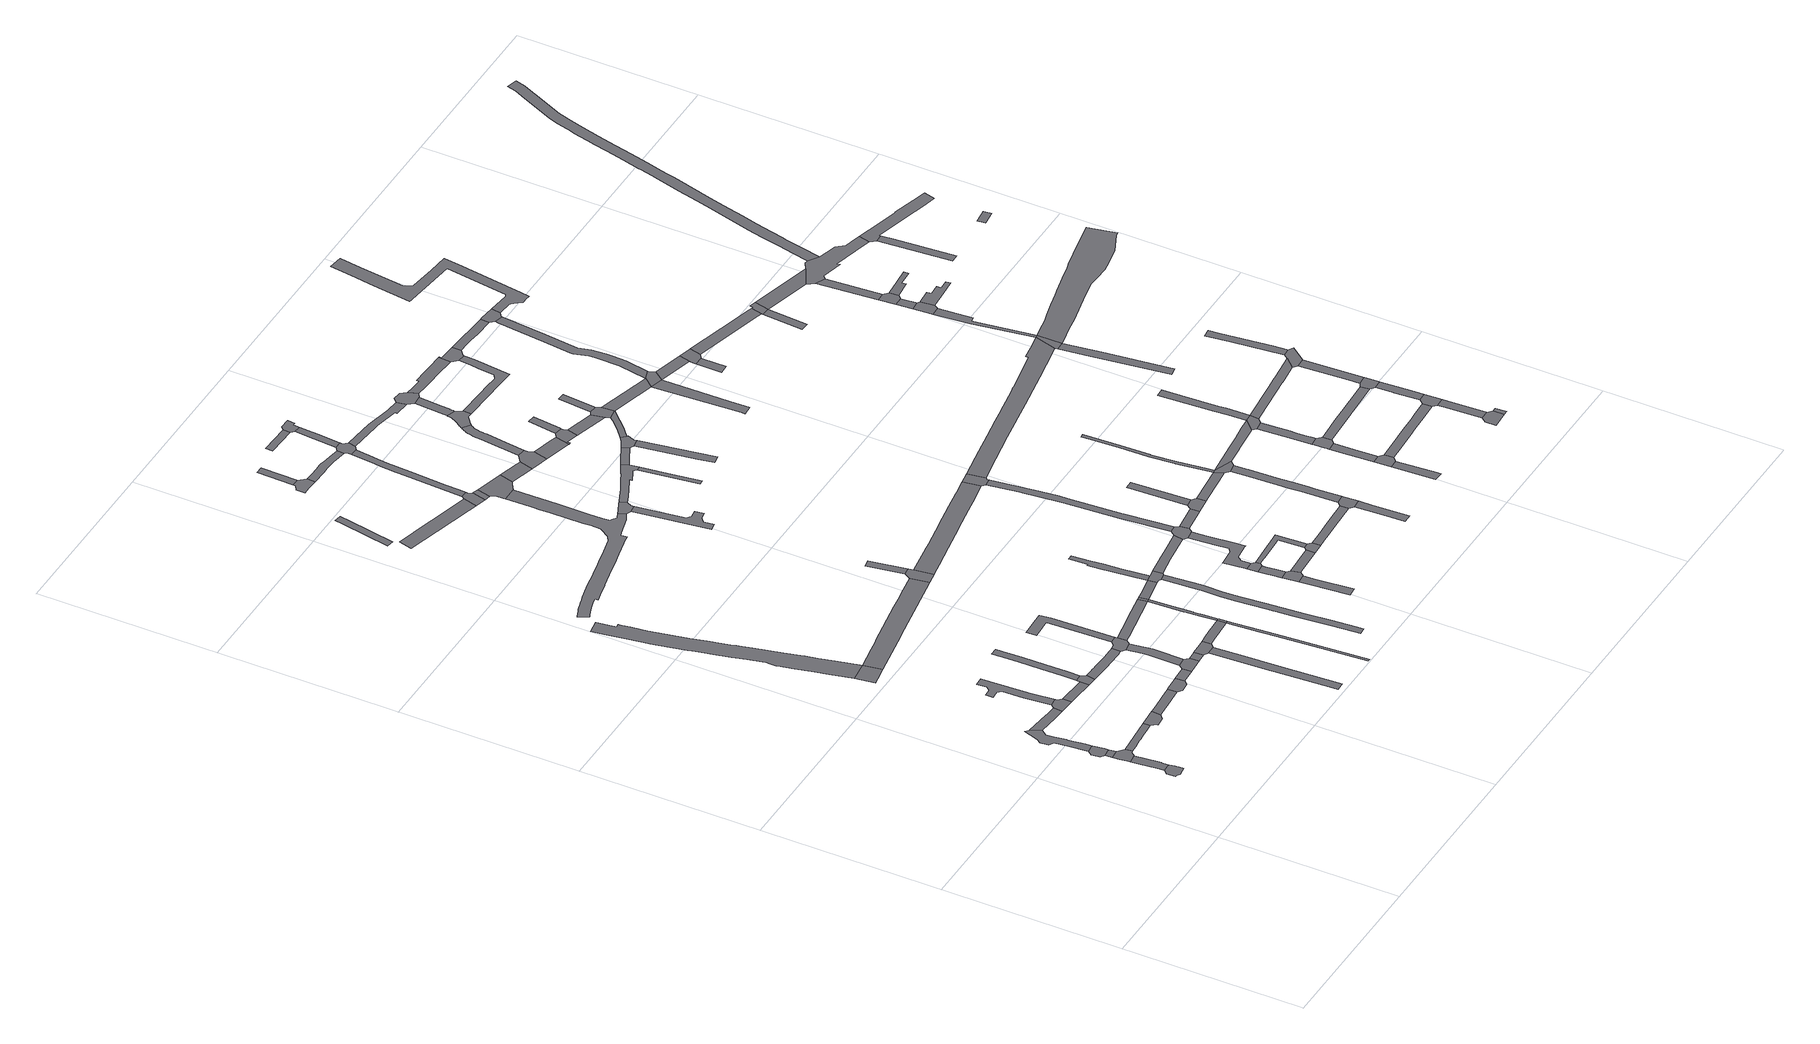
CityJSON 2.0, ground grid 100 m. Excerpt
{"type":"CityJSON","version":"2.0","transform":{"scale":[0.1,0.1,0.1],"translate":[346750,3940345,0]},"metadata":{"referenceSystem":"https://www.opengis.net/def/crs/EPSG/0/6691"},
"CityObjects":{
"road1":{"type":"Road","geometry":[{"type":"MultiSurface","lod":"1","boundaries":[[[0,1,2,3,4,5,6,7,8,9]]]}]},
"road2":{"type":"Road","attributes":{"RoadStructureAttribute.sectionType":"1"},"geometry":[{"type":"MultiSurface","lod":"1","boundaries":[[[10,11,12,13,14,15,16,17,0,9]]]}]},
"road3":{"type":"Road","attributes":{"RoadStructureAttribute.sectionType":"1"},"geometry":[{"type":"MultiSurface","lod":"1","boundaries":[[[18,19,20,21]]]}]},
"road4":{"type":"Road","geometry":[{"type":"MultiSurface","lod":"1","boundaries":[[[22,23,20,19,24,25,26]]]}]},
"road5":{"type":"Road","geometry":[{"type":"MultiSurface","lod":"1","boundaries":[[[27,28,29,30,18,21,31,32,14,13]]]}]},
"road6":{"type":"Road","geometry":[{"type":"MultiSurface","lod":"1","boundaries":[[[25,33,34,35,36,37,38,39,40,41,42,43,44,45,46,47,48,26]]]}]},
"road7":{"type":"Road","attributes":{"RoadStructureAttribute.sectionType":"1"},"geometry":[{"type":"MultiSurface","lod":"1","boundaries":[[[49,29,28,50,51,52,53,54,55]]]}]},
"road8":{"type":"Road","attributes":{"RoadStructureAttribute.sectionType":"1"},"geometry":[{"type":"MultiSurface","lod":"1","boundaries":[[[56,57,58,39,38,59,60]]]}]},
"road9":{"type":"Road","geometry":[{"type":"MultiSurface","lod":"1","boundaries":[[[61,62,63,64,65,66,67,49,55]]]}]},
"road10":{"type":"Road","geometry":[{"type":"MultiSurface","lod":"1","boundaries":[[[56,60,68,69,70,71,72]]]}]},
"road11":{"type":"Road","geometry":[{"type":"MultiSurface","lod":"1","boundaries":[[[71,73,74,75,76,77,78,79,80,81,82,83,84,85,72]]]}]},
"road12":{"type":"Road","geometry":[{"type":"MultiSurface","lod":"1","boundaries":[[[86,87,88,89,90]]]}]},
"road13":{"type":"Road","attributes":{"RoadStructureAttribute.sectionType":"1"},"geometry":[{"type":"MultiSurface","lod":"1","boundaries":[[[91,92,93,94,69,68]]]}]},
"road14":{"type":"Road","attributes":{"RoadStructureAttribute.sectionType":"1"},"geometry":[{"type":"MultiSurface","lod":"1","boundaries":[[[89,95,96,97,98,99,100,101,102,103,104,105,106,107,108,109,110,111,112,113,114,115,116,117,118,119,120,121,122,123,124,125,126,127,128,129,130,131,132,133,134,135,136,137,138,139,140,141,142,143,90]]]}]},
"road15":{"type":"Road","attributes":{"RoadStructureAttribute.sectionType":"1"},"geometry":[{"type":"MultiSurface","lod":"1","boundaries":[[[144,145,146,147,66,65,148,149,150,151,152]]]}]},
"road16":{"type":"Road","geometry":[{"type":"MultiSurface","lod":"1","boundaries":[[[94,93,153,154,155,156,157]]]}]},
"road17":{"type":"Road","geometry":[{"type":"MultiSurface","lod":"1","boundaries":[[[158,159,160,152,151,161,162,163]]]}]},
"road18":{"type":"Road","attributes":{"RoadStructureAttribute.sectionType":"1"},"geometry":[{"type":"MultiSurface","lod":"1","boundaries":[[[156,164,165,166,167,168,169,170,171,172,173,174,175,176,157]]]}]},
"road19":{"type":"Road","attributes":{"RoadStructureAttribute.sectionType":"1"},"geometry":[{"type":"MultiSurface","lod":"1","boundaries":[[[177,178,158,163]]]}]},
"road20":{"type":"Road","attributes":{"RoadStructureAttribute.sectionType":"1"},"geometry":[{"type":"MultiSurface","lod":"1","boundaries":[[[179,180,181,182,183,184,185,186,187,188,189,190,191,155,154,192,193,194,195,196,197,198,199,200,201,202,203,204,205]]]}]},
"road21":{"type":"Road","geometry":[{"type":"MultiSurface","lod":"1","boundaries":[[[177,206,207,208,209,178]]]}]},
"road22":{"type":"Road","attributes":{"function":"2","RoadStructureAttribute.sectionType":"1"},"geometry":[{"type":"MultiSurface","lod":"1","boundaries":[[[210,211,212,213,214,215,216,89,88,217,218,219,220,221]]]}]},
"road23":{"type":"Road","attributes":{"RoadStructureAttribute.sectionType":"1"},"geometry":[{"type":"MultiSurface","lod":"1","boundaries":[[[222,223,224,225,209,208,226,227,228,229]]]}]},
"road24":{"type":"Road","attributes":{"RoadStructureAttribute.sectionType":"1"},"geometry":[{"type":"MultiSurface","lod":"1","boundaries":[[[230,231,232,233,234,235,236,237,238,239,240,241]]]}]},
"road25":{"type":"Road","attributes":{"RoadStructureAttribute.sectionType":"1"},"geometry":[{"type":"MultiSurface","lod":"1","boundaries":[[[242,207,206,243,244,245]]]}]},
"road26":{"type":"Road","geometry":[{"type":"MultiSurface","lod":"1","boundaries":[[[222,229,246,247,248,249,250,251,179,205]]]}]},
"road27":{"type":"Road","attributes":{"RoadStructureAttribute.sectionType":"1"},"geometry":[{"type":"MultiSurface","lod":"1","boundaries":[[[252,253,254,255,256,257,258,249,248]]]}]},
"road28":{"type":"Road","geometry":[{"type":"MultiSurface","lod":"1","boundaries":[[[259,260,261,245,244,262,230,241]]]}]},
"road29":{"type":"Road","attributes":{"RoadStructureAttribute.sectionType":"1"},"geometry":[{"type":"MultiSurface","lod":"1","boundaries":[[[263,264,265,266,267,268]]]}]},
"road30":{"type":"Road","attributes":{"RoadStructureAttribute.sectionType":"1"},"geometry":[{"type":"MultiSurface","lod":"1","boundaries":[[[269,270,271,260,259,272,273,274,275]]]}]},
"road31":{"type":"Road","attributes":{"RoadStructureAttribute.sectionType":"1"},"geometry":[{"type":"MultiSurface","lod":"1","boundaries":[[[274,276,277,278,279,280,281,282,283,284,285,286,287]]]}]},
"road32":{"type":"Road","attributes":{"RoadStructureAttribute.sectionType":"1"},"geometry":[{"type":"MultiSurface","lod":"1","boundaries":[[[288,289,290,291,292,293,294,295,296,297,298,299,300,301,302,303,304,305,306,307,308,309,310,311,312,313,314,315,316,317,318,319,320,321,322,323,324,325,326,327,328,329,330,331,332,333,334,335,336,337,338,339,340,341,342,343,344,345,346,347,348,349,350,351]]]}]},
"road33":{"type":"Road","attributes":{"RoadStructureAttribute.sectionType":"1"},"geometry":[{"type":"MultiSurface","lod":"1","boundaries":[[[352,353,354,355,356,247,246,357,358,359,360]]]}]},
"road34":{"type":"Road","geometry":[{"type":"MultiSurface","lod":"1","boundaries":[[[274,287,361,362,275]]]}]},
"road35":{"type":"Road","attributes":{"RoadStructureAttribute.sectionType":"1"},"geometry":[{"type":"MultiSurface","lod":"1","boundaries":[[[363,364,365,366,367,368,369,370,371]]]}]},
"road36":{"type":"Road","attributes":{"RoadStructureAttribute.sectionType":"1"},"geometry":[{"type":"MultiSurface","lod":"1","boundaries":[[[362,372,373,374,375,376,377,360,378,379,380,275]]]}]},
"road37":{"type":"Road","geometry":[{"type":"MultiSurface","lod":"1","boundaries":[[[381,382,383,384,210,221]]]}]},
"road38":{"type":"Road","geometry":[{"type":"MultiSurface","lod":"1","boundaries":[[[360,377,385,352]]]}]},
"road39":{"type":"Road","attributes":{"RoadStructureAttribute.sectionType":"1"},"geometry":[{"type":"MultiSurface","lod":"1","boundaries":[[[383,386,387,384]]]}]},
"road40":{"type":"Road","attributes":{"RoadStructureAttribute.sectionType":"1"},"geometry":[{"type":"MultiSurface","lod":"1","boundaries":[[[388,389,390,391,392,393,394,395,396,397,398,399,400,401,402,403,404,405,406,407,408,409,410,411,412,413,414,415,416,417,418]]]}]},
"road41":{"type":"Road","attributes":{"RoadStructureAttribute.sectionType":"1"},"geometry":[{"type":"MultiSurface","lod":"1","boundaries":[[[419,385,377,420,421,422]]]}]},
"road42":{"type":"Road","geometry":[{"type":"MultiSurface","lod":"1","boundaries":[[[423,424,425,426,427,428,429,430,431,432]]]}]},
"road43":{"type":"Road","attributes":{"RoadStructureAttribute.sectionType":"1"},"geometry":[{"type":"MultiSurface","lod":"1","boundaries":[[[433,434,429,428]]]}]},
"road44":{"type":"Road","geometry":[{"type":"MultiSurface","lod":"1","boundaries":[[[435,436,437,438,439,363,371]]]}]},
"road45":{"type":"Road","attributes":{"RoadStructureAttribute.sectionType":"1"},"geometry":[{"type":"MultiSurface","lod":"1","boundaries":[[[440,441,436,435,442]]]}]},
"road46":{"type":"Road","geometry":[{"type":"MultiSurface","lod":"1","boundaries":[[[443,444,445,422,421,446,401,400,447]]]}]},
"road47":{"type":"Road","attributes":{"RoadStructureAttribute.sectionType":"1"},"geometry":[{"type":"MultiSurface","lod":"1","boundaries":[[[448,449,450,451,452,453,454,455,456,457]]]}]},
"road48":{"type":"Road","geometry":[{"type":"MultiSurface","lod":"1","boundaries":[[[457,456,458,459,460,461,462,310,309]]]}]},
"road49":{"type":"Road","attributes":{"RoadStructureAttribute.sectionType":"1"},"geometry":[{"type":"MultiSurface","lod":"1","boundaries":[[[445,463,464,465,466,467,468,469,470,471,422]]]}]},
"road50":{"type":"Road","attributes":{"RoadStructureAttribute.sectionType":"1"},"geometry":[{"type":"MultiSurface","lod":"1","boundaries":[[[472,473,474,475,476,477,478,479,480,481,482,427,426,483,484,485,486,487,488,489,490,491,492,493]]]}]},
"road51":{"type":"Road","geometry":[{"type":"MultiSurface","lod":"1","boundaries":[[[494,495,318,317,496,497,498,499,500,440,442]]]}]},
"road52":{"type":"Road","attributes":{"RoadStructureAttribute.sectionType":"1"},"geometry":[{"type":"MultiSurface","lod":"1","boundaries":[[[501,502,503,504,505,439,438,506,507,508,509,510,511,512,513]]]}]},
"road53":{"type":"Road","attributes":{"RoadStructureAttribute.sectionType":"1"},"geometry":[{"type":"MultiSurface","lod":"1","boundaries":[[[514,515,516,517,518,519]]]}]},
"road54":{"type":"Road","geometry":[{"type":"MultiSurface","lod":"1","boundaries":[[[520,521,519,518,522,523,524]]]}]},
"road55":{"type":"Road","attributes":{"RoadStructureAttribute.sectionType":"1"},"geometry":[{"type":"MultiSurface","lod":"1","boundaries":[[[525,526,527,528,529,530,520,524]]]}]},
"road56":{"type":"Road","geometry":[{"type":"MultiSurface","lod":"1","boundaries":[[[531,532,533,534,528,527]]]}]},
"road57":{"type":"Road","attributes":{"function":"2","RoadStructureAttribute.sectionType":"1"},"geometry":[{"type":"MultiSurface","lod":"1","boundaries":[[[535,536,537,538,539,540,541,542,543,544,545,382,381,546,547,548,549,550,551,552,553,554,555,556]]]}]},
"road58":{"type":"Road","attributes":{"RoadStructureAttribute.sectionType":"1"},"geometry":[{"type":"MultiSurface","lod":"1","boundaries":[[[557,558,559,560,561,562,563,564,565,566,443,447]]]}]},
"road59":{"type":"Road","attributes":{"RoadStructureAttribute.sectionType":"1"},"geometry":[{"type":"MultiSurface","lod":"1","boundaries":[[[567,568,569,499,498,570]]]}]},
"road60":{"type":"Road","attributes":{"RoadStructureAttribute.sectionType":"1"},"geometry":[{"type":"MultiSurface","lod":"1","boundaries":[[[571,572,573,574,575,576,577,578,579,460,459,580,581,582,583,584,585,586,587,588]]]}]},
"road61":{"type":"Road","attributes":{"RoadStructureAttribute.sectionType":"1"},"geometry":[{"type":"MultiSurface","lod":"1","boundaries":[[[589,590,591,592]]]}]},
"road62":{"type":"Road","geometry":[{"type":"MultiSurface","lod":"1","boundaries":[[[593,594,513,512,595,596,597,598,599,472,493]]]}]},
"road63":{"type":"Road","attributes":{"RoadStructureAttribute.sectionType":"1"},"geometry":[{"type":"MultiSurface","lod":"1","boundaries":[[[600,601,523,522,602,603,604]]]}]},
"road64":{"type":"Road","attributes":{"RoadStructureAttribute.sectionType":"1"},"geometry":[{"type":"MultiSurface","lod":"1","boundaries":[[[605,606,607,608,609,610,611,612,613,614,615,616,617,618,619,620,621,622,534,533]]]}]},
"road65":{"type":"Road","attributes":{"RoadStructureAttribute.sectionType":"1"},"geometry":[{"type":"MultiSurface","lod":"1","boundaries":[[[623,624,599,598,625,626,627]]]}]},
"road66":{"type":"Road","attributes":{"RoadStructureAttribute.sectionType":"1"},"geometry":[{"type":"MultiSurface","lod":"1","boundaries":[[[628,629,630,631,532,531,632,633,634,635,636]]]}]},
"road67":{"type":"Road","geometry":[{"type":"MultiSurface","lod":"1","boundaries":[[[637,638,639,640,641,642,567,570]]]}]},
"road68":{"type":"Road","attributes":{"RoadStructureAttribute.sectionType":"1"},"geometry":[{"type":"MultiSurface","lod":"1","boundaries":[[[587,643,644,645,646,588]]]}]},
"road69":{"type":"Road","geometry":[{"type":"MultiSurface","lod":"1","boundaries":[[[647,592,591,623,627,648,649,650]]]}]},
"road70":{"type":"Road","geometry":[{"type":"MultiSurface","lod":"1","boundaries":[[[560,613,612,651,652,653,654,561]]]}]},
"road71":{"type":"Road","geometry":[{"type":"MultiSurface","lod":"1","boundaries":[[[655,628,636,656,600,604,657]]]}]},
"road72":{"type":"Road","attributes":{"RoadStructureAttribute.sectionType":"1"},"geometry":[{"type":"MultiSurface","lod":"1","boundaries":[[[658,659,639,638,660,661,662]]]}]},
"road73":{"type":"Road","geometry":[{"type":"MultiSurface","lod":"1","boundaries":[[[663,664,572,571,665,666]]]}]},
"road74":{"type":"Road","attributes":{"RoadStructureAttribute.sectionType":"1"},"geometry":[{"type":"MultiSurface","lod":"1","boundaries":[[[641,667,668,669,670,671,672,673,674,675,676,677,678,679,680,681,682,683,684,685,686,687,688,689,690,691,642]]]}]},
"road75":{"type":"Road","attributes":{"RoadStructureAttribute.sectionType":"1"},"geometry":[{"type":"MultiSurface","lod":"1","boundaries":[[[692,693,694,695,596,595,696,697,698,699,700]]]}]},
"road76":{"type":"Road","attributes":{"RoadStructureAttribute.sectionType":"1"},"geometry":[{"type":"MultiSurface","lod":"1","boundaries":[[[701,702,703,704,705,706,654,653,707,708,709,710,711,712]]]}]},
"road77":{"type":"Road","attributes":{"RoadStructureAttribute.sectionType":"1"},"geometry":[{"type":"MultiSurface","lod":"1","boundaries":[[[713,714,652,651,715,716]]]}]},
"road78":{"type":"Road","attributes":{"RoadStructureAttribute.sectionType":"1"},"geometry":[{"type":"MultiSurface","lod":"1","boundaries":[[[717,718,719,720,721]]]}]},
"road79":{"type":"Road","geometry":[{"type":"MultiSurface","lod":"1","boundaries":[[[722,723,724,725,726,727,728,658,662]]]}]},
"road80":{"type":"Road","geometry":[{"type":"MultiSurface","lod":"1","boundaries":[[[721,720,729,730,731,732,733,663,666]]]}]},
"road81":{"type":"Road","attributes":{"RoadStructureAttribute.sectionType":"1"},"geometry":[{"type":"MultiSurface","lod":"1","boundaries":[[[734,735,736,737,738,739,740,741,742,655,657]]]}]},
"road82":{"type":"Road","geometry":[{"type":"MultiSurface","lod":"1","boundaries":[[[743,744,745,746,747,748,749,750,751,752,753,754,755,756,757,758,680,679,759,760,761,762,763,764,765]]]}]},
"road83":{"type":"Road","geometry":[{"type":"MultiSurface","lod":"1","boundaries":[[[766,767,768,535,556,701,712]]]}]},
"road84":{"type":"Road","attributes":{"RoadStructureAttribute.sectionType":"1"},"geometry":[{"type":"MultiSurface","lod":"1","boundaries":[[[727,769,770,771,728]]]}]},
"road85":{"type":"Road","geometry":[{"type":"MultiSurface","lod":"1","boundaries":[[[772,773,774,775,776,777,778,713,716]]]}]},
"road86":{"type":"Road","attributes":{"RoadStructureAttribute.sectionType":"1"},"geometry":[{"type":"MultiSurface","lod":"1","boundaries":[[[764,779,780,781,782,783,784,785,786,787,788,765]]]}]},
"road87":{"type":"Road","attributes":{"RoadStructureAttribute.sectionType":"1"},"geometry":[{"type":"MultiSurface","lod":"1","boundaries":[[[724,789,790,725]]]}]},
"road88":{"type":"Road","attributes":{"RoadStructureAttribute.sectionType":"1"},"geometry":[{"type":"MultiSurface","lod":"1","boundaries":[[[791,792,777,776]]]}]},
"road89":{"type":"Road","attributes":{"RoadStructureAttribute.sectionType":"1"},"geometry":[{"type":"MultiSurface","lod":"1","boundaries":[[[731,793,794,795,796,797,798,799,732]]]}]},
"road90":{"type":"Road","geometry":[{"type":"MultiSurface","lod":"1","boundaries":[[[784,800,801,802,803,692,700,785]]]}]},
"road91":{"type":"Road","attributes":{"RoadStructureAttribute.sectionType":"1"},"geometry":[{"type":"MultiSurface","lod":"1","boundaries":[[[804,805,806,807,808,809]]]}]},
"road92":{"type":"Road","geometry":[{"type":"MultiSurface","lod":"1","boundaries":[[[810,811,790,789,797,796,812]]]}]},
"road93":{"type":"Road","geometry":[{"type":"MultiSurface","lod":"1","boundaries":[[[806,813,814,815,739,738,807]]]}]},
"road94":{"type":"Road","attributes":{"RoadStructureAttribute.sectionType":"1"},"geometry":[{"type":"MultiSurface","lod":"1","boundaries":[[[816,775,774,817,818,819]]]}]},
"road95":{"type":"Road","attributes":{"RoadStructureAttribute.sectionType":"1"},"geometry":[{"type":"MultiSurface","lod":"1","boundaries":[[[820,821,811,810]]]}]},
"road96":{"type":"Road","attributes":{"RoadStructureAttribute.sectionType":"1"},"geometry":[{"type":"MultiSurface","lod":"1","boundaries":[[[822,823,824,825,826,827,828,763,762,829,830,831,832,833]]]}]},
"road97":{"type":"Road","attributes":{"RoadStructureAttribute.sectionType":"1"},"geometry":[{"type":"MultiSurface","lod":"1","boundaries":[[[834,835,836,837,838,815,814,839,840,841,842,843,844,845,846,847]]]}]},
"road98":{"type":"Road","attributes":{"RoadStructureAttribute.sectionType":"1"},"geometry":[{"type":"MultiSurface","lod":"1","boundaries":[[[848,849,850,851,852,853,854,855,856,857,858,801,800]]]}]},
"road99":{"type":"Road","geometry":[{"type":"MultiSurface","lod":"1","boundaries":[[[847,846,859,860,816,819]]]}]},
"road100":{"type":"Road","attributes":{"RoadStructureAttribute.sectionType":"1"},"geometry":[{"type":"MultiSurface","lod":"1","boundaries":[[[861,862,863,864,865,866,867,868,869,812,796]]]}]},
"road101":{"type":"Road","attributes":{"RoadStructureAttribute.sectionType":"1"},"geometry":[{"type":"MultiSurface","lod":"1","boundaries":[[[870,871,872,873,874,875,876,877,878,879,880,881,882,816,860]]]}]},
"road102":{"type":"Road","attributes":{"RoadStructureAttribute.sectionType":"1"},"geometry":[{"type":"MultiSurface","lod":"1","boundaries":[[[866,883,884,885,886,887]]]}]},
"road103":{"type":"Road","geometry":[{"type":"MultiSurface","lod":"1","boundaries":[[[888,889,852,851,822,833,890,891,892]]]}]},
"road104":{"type":"Road","geometry":[{"type":"MultiSurface","lod":"1","boundaries":[[[866,887,893,894,867]]]}]},
"road105":{"type":"Road","attributes":{"RoadStructureAttribute.sectionType":"1"},"geometry":[{"type":"MultiSurface","lod":"1","boundaries":[[[895,896,897,898,899]]]}]},
"road106":{"type":"Road","attributes":{"RoadStructureAttribute.sectionType":"1"},"geometry":[{"type":"MultiSurface","lod":"1","boundaries":[[[900,901,902,860,859,903,904,905,906,907]]]}]},
"road107":{"type":"Road","geometry":[{"type":"MultiSurface","lod":"1","boundaries":[[[898,908,909,910,911,899]]]}]},
"road108":{"type":"Road","attributes":{"RoadStructureAttribute.sectionType":"1"},"geometry":[{"type":"MultiSurface","lod":"1","boundaries":[[[912,913,914,911,910,915,916]]]}]},
"road109":{"type":"Road","attributes":{"RoadStructureAttribute.sectionType":"1"},"geometry":[{"type":"MultiSurface","lod":"1","boundaries":[[[917,918,919,893,887]]]}]},
"road110":{"type":"Road","attributes":{"function":"2","RoadStructureAttribute.sectionType":"1"},"geometry":[{"type":"MultiSurface","lod":"1","boundaries":[[[767,920,921,922,923,924,925,926,927,928,929,930,931,932,933,934,935,936,937,938,939,940,768]]]}]},
"road111":{"type":"Road","geometry":[{"type":"MultiSurface","lod":"1","boundaries":[[[941,942,943,944,945,946,947,948,912,916]]]}]},
"road112":{"type":"Road","attributes":{"RoadStructureAttribute.sectionType":"1"},"geometry":[{"type":"MultiSurface","lod":"1","boundaries":[[[949,950,951,952]]]}]},
"road113":{"type":"Road","attributes":{"RoadStructureAttribute.sectionType":"1"},"geometry":[{"type":"MultiSurface","lod":"1","boundaries":[[[891,953,954,955,956,957,958,892]]]}]},
"road114":{"type":"Road","attributes":{"RoadStructureAttribute.sectionType":"1"},"geometry":[{"type":"MultiSurface","lod":"1","boundaries":[[[894,959,960,961,962,963,964,965,966,967,968,969,970,971,972,973,867]]]}]},
"road115":{"type":"Road","attributes":{"RoadStructureAttribute.sectionType":"1"},"geometry":[{"type":"MultiSurface","lod":"1","boundaries":[[[944,974,975,976,977,978,979,980,981,945]]]}]},
"road116":{"type":"Road","geometry":[{"type":"MultiSurface","lod":"1","boundaries":[[[982,952,951,983,984,985,919,918]]]}]},
"road117":{"type":"Road","geometry":[{"type":"MultiSurface","lod":"1","boundaries":[[[906,980,979,986,987,907]]]}]},
"road118":{"type":"Road","attributes":{"RoadStructureAttribute.sectionType":"1"},"geometry":[{"type":"MultiSurface","lod":"1","boundaries":[[[988,989,990,991,992,993,994,909,908,995,996,997,998,999,1000]]]}]},
"road119":{"type":"Road","attributes":{"RoadStructureAttribute.sectionType":"1"},"geometry":[{"type":"MultiSurface","lod":"1","boundaries":[[[987,1001,1002,1003,1004,1005,1006,907]]]}]},
"road120":{"type":"Road","geometry":[{"type":"MultiSurface","lod":"1","boundaries":[[[1007,1008,958,957,966,965,1009,1010,1011]]]}]},
"road121":{"type":"Road","attributes":{"RoadStructureAttribute.sectionType":"1"},"geometry":[{"type":"MultiSurface","lod":"1","boundaries":[[[1012,1013,1014,1015,942,941,1016,1017]]]}]},
"road122":{"type":"Road","attributes":{"RoadStructureAttribute.sectionType":"1"},"geometry":[{"type":"MultiSurface","lod":"1","boundaries":[[[1018,1019,1020,1021,984,983,1022,1023,1024]]]}]},
"road123":{"type":"Road","geometry":[{"type":"MultiSurface","lod":"1","boundaries":[[[1025,1026,1027,1028,1029,1030]]]}]},
"road124":{"type":"Road","attributes":{"RoadStructureAttribute.sectionType":"1"},"geometry":[{"type":"MultiSurface","lod":"1","boundaries":[[[986,1031,1032,1033,1034,1035,1036,1037,1038,1039,1040,1041,987]]]}]},
"road125":{"type":"Road","attributes":{"RoadStructureAttribute.sectionType":"1"},"geometry":[{"type":"MultiSurface","lod":"1","boundaries":[[[1029,1042,1043,1044,1045,1030]]]}]},
"road126":{"type":"Road","attributes":{"RoadStructureAttribute.sectionType":"1"},"geometry":[{"type":"MultiSurface","lod":"1","boundaries":[[[1046,1047,1048,1049,1050,1051,1052,1053,1054,1055,1007,1011,1056,1057,1058,1059,1060,1061,1062,1063,1064,1065,1066,1067,1068,1069,1070,1071,1072,1073]]]}]},
"road127":{"type":"Road","attributes":{"RoadStructureAttribute.sectionType":"1"},"geometry":[{"type":"MultiSurface","lod":"1","boundaries":[[[1028,1027,1074,1075]]]}]},
"road128":{"type":"Road","geometry":[{"type":"MultiSurface","lod":"1","boundaries":[[[1044,1043,1076,1077,1078,988,1000]]]}]},
"road129":{"type":"Road","attributes":{"RoadStructureAttribute.sectionType":"1"},"geometry":[{"type":"MultiSurface","lod":"1","boundaries":[[[1079,1080,1081,1082]]]}]},
"road130":{"type":"Road","attributes":{"RoadStructureAttribute.sectionType":"1"},"geometry":[{"type":"MultiSurface","lod":"1","boundaries":[[[1083,1084,1085,1086,1087,1088]]]}]},
"road131":{"type":"Road","attributes":{"RoadStructureAttribute.sectionType":"1"},"geometry":[{"type":"MultiSurface","lod":"1","boundaries":[[[1076,1089,1090,1091,1092,1093,1094,1095,1077]]]}]},
"road132":{"type":"Road","geometry":[{"type":"MultiSurface","lod":"1","boundaries":[[[1096,1097,1012,1017,1092,1091,1098,1099,1100]]]}]},
"road133":{"type":"Road","geometry":[{"type":"MultiSurface","lod":"1","boundaries":[[[1023,1079,1082,1101,1102,1103,1024]]]}]},
"road134":{"type":"Road","geometry":[{"type":"MultiSurface","lod":"1","boundaries":[[[926,925,1083,1088,1104]]]}]},
"road135":{"type":"Road","attributes":{"RoadStructureAttribute.sectionType":"1"},"geometry":[{"type":"MultiSurface","lod":"1","boundaries":[[[1105,1106,1107,1096,1100]]]}]},
"road136":{"type":"Road","attributes":{"RoadStructureAttribute.sectionType":"1"},"geometry":[{"type":"MultiSurface","lod":"1","boundaries":[[[1108,1109,1110,1111,1112,1113,1114,1115,926,1104]]]}]},
"road137":{"type":"Road","geometry":[{"type":"MultiSurface","lod":"1","boundaries":[[[1116,1117,1118,1036,1035,1106,1105,1119]]]}]},
"road138":{"type":"Road","geometry":[{"type":"MultiSurface","lod":"1","boundaries":[[[1120,1113,1112,1121,1122,1123,1124,1125]]]}]},
"road139":{"type":"Road","attributes":{"RoadStructureAttribute.sectionType":"1"},"geometry":[{"type":"MultiSurface","lod":"1","boundaries":[[[1124,1126,1127,1125]]]}]},
"road140":{"type":"Road","attributes":{"RoadStructureAttribute.sectionType":"1"},"geometry":[{"type":"MultiSurface","lod":"1","boundaries":[[[1128,1129,1101,1082]]]}]},
"road141":{"type":"Road","attributes":{"RoadStructureAttribute.sectionType":"1"},"geometry":[{"type":"MultiSurface","lod":"1","boundaries":[[[1130,1131,1132,1133,1134,1135,1118,1117]]]}]},
"road142":{"type":"Road","geometry":[{"type":"MultiSurface","lod":"1","boundaries":[[[1136,1137,1127,1126,1138,1139]]]}]},
"road143":{"type":"Road","attributes":{"RoadStructureAttribute.sectionType":"1"},"geometry":[{"type":"MultiSurface","lod":"1","boundaries":[[[1137,1136,1140,1141]]]}]},
"road144":{"type":"Road","attributes":{"RoadStructureAttribute.sectionType":"1"},"geometry":[{"type":"MultiSurface","lod":"1","boundaries":[[[1142,1143,1144,1145,1146,1147,1148,1149,1123,1122]]]}]},
"road145":{"type":"Road","attributes":{"RoadStructureAttribute.sectionType":"1"},"geometry":[{"type":"MultiSurface","lod":"1","boundaries":[[[1138,1150,1151,1152,1153,1154,1139]]]}]},
"road146":{"type":"Road","geometry":[{"type":"MultiSurface","lod":"1","boundaries":[[[1155,1129,1128,1141,1140,1156,1157,1158,1159,1160,1161,1162,1163,1164,1165,1166]]]}]},
"road147":{"type":"Road","attributes":{"function":"2","RoadStructureAttribute.sectionType":"1"},"geometry":[{"type":"MultiSurface","lod":"1","boundaries":[[[1167,1168,1169,1170,1171,1172,1173,1174,1175,1176,1177,1178,1179,1180,1181,1182,1183,1184,1185,1186,1187,1188,1189,1190,1191,1192,1193,1104,1088]]]}]},
"road148":{"type":"Road","attributes":{"RoadStructureAttribute.sectionType":"1"},"geometry":[{"type":"MultiSurface","lod":"1","boundaries":[[[1194,1195,1196,1197,1198]]]}]},
"road149":{"type":"Road","geometry":[{"type":"MultiSurface","lod":"1","boundaries":[[[1199,1200,1201,1202,1203,1204,1205,1206,1207,1161,1160,1194,1198]]]}]},
"road150":{"type":"Road","attributes":{"RoadStructureAttribute.sectionType":"1"},"geometry":[{"type":"MultiSurface","lod":"1","boundaries":[[[1208,1209,1210,1211,1212,1213]]]}]},
"road151":{"type":"Road","attributes":{"RoadStructureAttribute.sectionType":"1"},"geometry":[{"type":"MultiSurface","lod":"1","boundaries":[[[1165,1214,1215,1216,1217,1218,1219,1220,1221,1222,1223,1224,1225,1226,1227,1228,1229,1230,1231,1232,1233,1234,1235,1236,1237,1238,1239,1240,1241,1242,1243,1244,1245,1246,1247,1248,1249,1250,1251,1252,1253,1254,1255,1256,1257,1258,1259,1260,1261,1262,1263,1264,1265,1266,1267,1166]]]}]}
},
"vertices":[
[346,480,0],[325,459,0],[329,410,0],[340,410,0],[354,398,0],[403,406,0],[401,433,0],[400,445,0],[399,453,0],[396,483,0],
[393,522,0],[393,524,0],[383,622,0],[378,666,0],[329,660,0],[333,617,0],[343,518,0],[346,489,0],
[368,760,0],[363,798,0],[314,792,0],[318,754,0],
[286,854,0],[293,809,0],[361,821,0],[353,883,0],[306,878,0],
[398,690,0],[408,690,0],[404,730,0],[380,750,0],[322,716,0],[327,676,0],
[349,920,0],[338,1006,0],[336,1020,0],[327,1083,0],[322,1125,0],[346,1158,0],[317,1212,0],[300,1230,0],[272,1145,0],[254,1119,0],[261,1075,0],[285,1057,0],[291,1014,0],[297,970,0],[298,961,0],[302,910,0],
[624,747,0],[445,694,0],[493,698,0],[509,699,0],[542,702,0],[590,706,0],[627,708,0],
[528,1191,0],[466,1195,0],[462,1196,0],[461,1146,0],[525,1141,0],
[641,696,0],[649,689,0],[650,678,0],[700,682,0],[726,704,0],[728,754,0],[656,749,0],
[611,1135,0],[614,1185,0],[593,1205,0],[592,1216,0],[547,1212,0],
[579,1345,0],[577,1362,0],[567,1566,0],[564,1612,0],[519,1610,0],[522,1557,0],[520,1554,0],[504,1534,0],[464,1532,0],[466,1492,0],[506,1494,0],[526,1473,0],[532,1359,0],
[298,2052,0],[330,2058,0],[407,2071,0],[390,2173,0],[280,2157,0],
[710,1128,0],[715,1127,0],[770,1123,0],[773,1173,0],
[357,2309,0],[337,2393,0],[323,2456,0],[317,2478,0],[297,2562,0],[278,2638,0],[259,2714,0],[246,2765,0],[239,2790,0],[232,2819,0],[221,2865,0],[204,2936,0],[187,3004,0],[186,3005,0],[170,3075,0],[155,3144,0],[140,3229,0],[126,3316,0],[119,3359,0],[117,3378,0],[97,3376,0],[93,3400,0],[93,3401,0],[80,3483,0],[6,3472,0],[19,3389,0],[32,3301,0],[46,3213,0],[54,3168,0],[62,3126,0],[77,3054,0],[91,2997,0],[94,2983,0],[96,2975,0],[111,2913,0],[128,2843,0],[132,2829,0],[140,2797,0],[147,2767,0],[167,2691,0],[186,2615,0],[190,2599,0],[189,2577,0],[188,2543,0],[189,2541,0],[190,2536,0],[210,2452,0],[230,2368,0],[250,2284,0],
[896,767,0],[853,764,0],[844,763,0],[757,756,0],[769,707,0],[816,711,0],[891,716,0],[924,719,0],[920,769,0],
[808,1120,0],[821,1119,0],[832,1169,0],[813,1194,0],[774,1194,0],
[1013,776,0],[990,774,0],[931,770,0],[948,701,0],[997,704,0],[1017,726,0],
[814,1268,0],[813,1392,0],[812,1513,0],[809,1586,0],[807,1622,0],[807,1630,0],[806,1659,0],[765,1657,0],[766,1623,0],[766,1620,0],[772,1512,0],[773,1392,0],[774,1268,0],
[1100,732,0],[1096,782,0],
[1080,1162,0],[1065,1161,0],[1051,1160,0],[1025,1160,0],[999,1161,0],[973,1162,0],[947,1163,0],[919,1164,0],[898,1165,0],[891,1166,0],[863,1167,0],[836,1169,0],[834,1169,0],[832,1119,0],[861,1117,0],[868,1117,0],[889,1116,0],[911,1114,0],[917,1114,0],[945,1113,0],[969,1112,0],[971,1112,0],[997,1111,0],[1025,1110,0],[1053,1110,0],[1069,1111,0],[1078,1112,0],
[1190,738,0],[1187,788,0],[1166,810,0],[1116,805,0],
[1105,2293,0],[980,2272,0],[931,2264,0],[869,2254,0],[595,2208,0],[580,2205,0],[521,2195,0],[452,2078,0],[679,2116,0],[692,2119,0],[1072,2182,0],[1122,2191,0],
[1103,1094,0],[1114,1008,0],[1118,980,0],[1118,964,0],[1168,967,0],[1168,973,0],[1168,983,0],[1152,1103,0],
[1268,725,0],[1287,398,0],[1288,378,0],[1291,341,0],[1293,301,0],[1304,108,0],[1309,33,0],[1359,36,0],[1359,37,0],[1338,378,0],[1327,564,0],[1318,727,0],
[1236,792,0],[1239,742,0],[1242,742,0],[1238,792,0],
[1168,1125,0],[1166,1176,0],[1165,1187,0],[1125,1185,0],[1104,1164,0],[1094,1163,0],
[1151,1538,0],[1145,1597,0],[1064,1592,0],[994,1588,0],[997,1533,0],[1033,1535,0],[1111,1540,0],
[1339,749,0],[1335,799,0],[1282,795,0],[1262,729,0],
[227,4926,0],[236,4978,0],[196,4984,0],[187,4933,0],[141,4663,0],[180,4656,0],
[1469,808,0],[1424,805,0],[1367,801,0],[1376,752,0],[1507,761,0],[1518,761,0],[1514,811,0],
[1520,744,0],[1532,588,0],[1533,578,0],[1540,494,0],[1561,227,0],[1578,10,0],[1593,10,0],[1577,205,0],[1553,510,0],[1547,589,0],[1536,723,0],[1533,763,0],
[106,3530,0],[115,3534,0],[137,3543,0],[170,3555,0],[205,3566,0],[241,3574,0],[244,3556,0],[262,3560,0],[282,3565,0],[357,3581,0],[364,3583,0],[478,3607,0],[531,3618,0],[607,3635,0],[696,3654,0],[728,3660,0],[750,3665,0],[748,3684,0],[746,3699,0],[764,3704,0],[868,3732,0],[910,3755,0],[894,3793,0],[861,3779,0],[837,3793,0],[827,3800,0],[824,3841,0],[822,3920,0],[820,4086,0],[817,4331,0],[737,4330,0],[740,4186,0],[741,4140,0],[742,4082,0],[745,3904,0],[746,3862,0],[747,3808,0],[745,3804,0],[707,3750,0],[705,3748,0],[679,3731,0],[651,3725,0],[623,3718,0],[596,3712,0],[570,3707,0],[568,3706,0],[529,3698,0],[490,3689,0],[451,3681,0],[412,3673,0],[381,3667,0],[365,3663,0],[318,3655,0],[271,3645,0],[225,3634,0],[206,3628,0],[188,3623,0],[151,3612,0],[145,3610,0],[126,3603,0],[115,3599,0],[80,3584,0],[75,3581,0],[103,3528,0],
[1480,1231,0],[1336,1206,0],[1275,1195,0],[1211,1184,0],[1193,1181,0],[1202,1131,0],[1289,1147,0],[1485,1181,0],[1488,1181,0],
[1530,807,0],[1529,813,0],
[642,4508,0],[637,4510,0],[466,4556,0],[379,4579,0],[195,4628,0],[174,4551,0],[353,4503,0],[574,4444,0],[622,4431,0],
[1523,887,0],[1519,941,0],[1519,946,0],[1517,983,0],[1514,1053,0],[1506,1185,0],[1500,988,0],[1501,982,0],[1508,894,0],
[1191,2202,0],[1174,2305,0],[1169,2335,0],[1129,2328,0],
[1498,1234,0],
[1132,2537,0],[1093,2530,0],
[1791,158,0],[1789,186,0],[1777,325,0],[1765,454,0],[1754,584,0],[1747,662,0],[1735,787,0],[1732,826,0],[1729,901,0],[1728,991,0],[1728,1018,0],[1713,1190,0],[1711,1210,0],[1675,1201,0],[1683,1095,0],[1686,1051,0],[1689,1010,0],[1689,989,0],[1690,948,0],[1690,890,0],[1691,861,0],[1694,807,0],[1694,805,0],[1708,643,0],[1712,605,0],[1713,591,0],[1721,504,0],[1739,305,0],[1749,184,0],[1753,144,0],[1792,147,0],
[1529,1239,0],[1538,1190,0],[1644,1209,0],[1635,1258,0],
[334,5216,0],[369,5215,0],[405,5214,0],[419,5213,0],[422,5259,0],[391,5295,0],[349,5297,0],[348,5283,0],[322,5266,0],[321,5216,0],
[395,5498,0],[354,5498,0],
[684,4415,0],[705,4493,0],[693,4509,0],[694,4524,0],[654,4525,0],
[737,4483,0],[720,4488,0],[717,4406,0],
[1714,1271,0],[1680,1266,0],[1674,1265,0],[1662,1212,0],[1721,1222,0],
[996,3329,0],[1038,3335,0],[1030,3393,0],[1052,3413,0],[1090,3419,0],[1082,3468,0],[1043,3462,0],[1018,3480,0],[980,3748,0],[937,3742,0],
[977,3766,0],[992,3792,0],[976,3829,0],[965,3824,0],[914,3802,0],
[1658,1416,0],[1649,1510,0],[1642,1579,0],[1634,1680,0],[1605,1678,0],[1613,1575,0],[1603,1574,0],[1609,1506,0],[1616,1440,0],
[689,5235,0],[654,5240,0],[630,5244,0],[606,5248,0],[583,5250,0],[559,5255,0],[545,5256,0],[509,5256,0],[506,5256,0],[474,5256,0],[441,5256,0],[447,5211,0],[475,5211,0],[503,5211,0],[509,5211,0],[543,5211,0],[549,5211,0],[590,5209,0],[601,5208,0],[624,5205,0],[648,5201,0],[686,5195,0],
[736,4383,0],[737,4340,0],[837,4343,0],[853,4353,0],[871,4365,0],[892,4442,0],[832,4458,0],
[683,5020,0],[680,4988,0],[674,4899,0],[672,4851,0],[655,4528,0],[695,4570,0],[698,4642,0],[710,4845,0],[718,4976,0],[725,5051,0],[726,5057,0],[739,5155,0],[696,5159,0],
[1977,547,0],[2000,333,0],[2049,338,0],[2029,539,0],[2022,605,0],[1972,600,0],
[1963,689,0],[1964,676,0],[2041,629,0],[2031,679,0],[2012,694,0],
[2007,746,0],[2001,802,0],[1999,819,0],[1950,814,0],[1954,773,0],[1958,738,0],
[2012,836,0],[2009,861,0],[1993,877,0],[1944,872,0],
[1901,2424,0],[1862,2418,0],[1857,2417,0],[1815,2410,0],[1801,2408,0],[1700,2391,0],[1600,2374,0],[1499,2357,0],[1392,2339,0],[1335,2331,0],[1320,2329,0],[1231,2209,0],[1298,2220,0],[1337,2227,0],[1408,2240,0],[1516,2258,0],[1616,2275,0],[1717,2292,0],[1781,2303,0],[1817,2309,0],[1891,2321,0],[1916,2326,0],
[1834,1238,0],[1937,1252,0],[1944,1253,0],[2003,1261,0],[2011,1312,0],[2007,1312,0],[1893,1296,0],[1873,1293,0],[1827,1287,0],[1798,1283,0],
[1030,4404,0],[1019,4407,0],[1010,4410,0],[1009,4327,0],
[1258,3923,0],[1240,3959,0],[1225,3951,0],[1180,3927,0],[1173,3923,0],[1136,3904,0],[1120,3896,0],[1067,3869,0],[1016,3846,0],[1033,3810,0],[1084,3833,0],[1138,3860,0],[1155,3869,0],[1157,3852,0],[1207,3877,0],[1224,3885,0],[1241,3870,0],[1266,3873,0],
[543,5552,0],[542,5512,0],[710,5506,0],[712,5545,0],
[695,5187,0],[698,5184,0],[762,5174,0],[769,5214,0],[749,5236,0],[750,5249,0],[710,5251,0],
[2213,689,0],[2176,687,0],[2054,630,0],[2193,638,0],[2214,639,0],
[1988,932,0],[2009,956,0],[2100,965,0],[2103,965,0],[2099,1005,0],[2098,1013,0],[2083,1173,0],[2076,1249,0],[2026,1242,0],[2030,1203,0],[2041,1091,0],[2047,1027,0],[2043,1024,0],[2025,1009,0],[2023,1008,0],[1934,999,0],[1930,999,0],[1943,881,0],
[726,5487,0],[719,5378,0],[752,5269,0],[758,5360,0],[767,5484,0],
[2256,705,0],[2247,878,0],[2223,876,0],[2112,868,0],[2052,838,0],[2063,839,0],[2196,847,0],[2219,849,0],[2226,706,0],
[1039,4319,0],[1110,4300,0],[1132,4382,0],[1119,4413,0],[1121,4429,0],[1071,4435,0],
[1253,3791,0],[1289,3546,0],[1314,3549,0],[1288,3725,0],
[730,5562,0],[769,5521,0],[785,5519,0],[786,5560,0],
[2097,1273,0],[2088,1322,0],[2073,1340,0],[2033,1339,0],
[2275,688,0],[2226,704,0],[2277,643,0],
[1284,4341,0],[1254,4349,0],[1231,4267,0],[1256,4261,0],[1265,4259,0],
[1358,4020,0],[1278,3979,0],[1297,3944,0],[1376,3984,0],
[1138,4566,0],[1146,4627,0],[1148,4652,0],[1150,4671,0],[1150,4674,0],[1152,4692,0],[1156,4709,0],[1159,4720,0],[1163,4731,0],[1166,4737,0],[1167,4740,0],[1171,4746,0],[1176,4753,0],[1132,4782,0],[1128,4776,0],[1125,4770,0],[1121,4764,0],[1117,4752,0],[1116,4750,0],[1111,4736,0],[1107,4722,0],[1102,4701,0],[1099,4679,0],[1098,4656,0],[1095,4634,0],
[1161,5158,0],[1093,5166,0],[962,5193,0],[949,5196,0],[941,5156,0],[958,5153,0],[1089,5126,0],[1087,5114,0],[1173,5106,0],
[1936,2310,0],[1960,2141,0],[1962,2122,0],[1973,2047,0],[1987,1909,0],[2005,1608,0],[2046,1608,0],[2045,1611,0],[2027,1912,0],[2023,1954,0],[2013,2052,0],[1975,2315,0],
[2234,1341,0],[2225,1340,0],[2231,1290,0],[2240,1291,0],
[1456,3647,0],[1470,3564,0],[1516,3572,0],[1447,3979,0],[1401,3971,0],
[1276,4257,0],[1277,4275,0],[1345,4257,0],[1362,4319,0],[1354,4342,0],[1355,4350,0],[1309,4356,0],
[1444,3996,0],[1457,4035,0],[1453,4040,0],[1431,4065,0],[1409,4046,0],
[2306,645,0],[2341,647,0],[2485,655,0],[2560,659,0],[2601,661,0],[2598,706,0],[2486,700,0],[2418,696,0],[2343,692,0],
[1185,4883,0],[1183,4875,0],[1181,4867,0],[1178,4859,0],[1175,4852,0],[1172,4844,0],[1168,4837,0],[1164,4830,0],[1160,4823,0],[1156,4817,0],[1154,4814,0],[1151,4812,0],[1147,4806,0],[1143,4800,0],[1139,4794,0],[1136,4788,0],[1185,4762,0],[1197,4772,0],[1224,4795,0],[1254,4794,0],[1257,4840,0],[1234,4874,0],[1186,4889,0],
[1974,2327,0],[1985,2337,0],[1968,2436,0],
[1356,4360,0],[1376,4512,0],[1331,4518,0],
[2258,1293,0],[2304,1298,0],[2327,1301,0],[2321,1351,0],[2298,1370,0],[2253,1364,0],[2239,1347,0],
[1235,4883,0],[1237,4894,0],[1237,4903,0],[1238,4905,0],[1241,4952,0],[1250,5078,0],[1200,5075,0],[1188,4907,0],[1187,4899,0],[1186,4891,0],
[1536,4204,0],[1521,4276,0],
[2283,1695,0],[2238,1693,0],
[1495,4076,0],[1538,4119,0],[1548,4129,0],[1602,4186,0],[1544,4176,0],[1524,4151,0],[1472,4100,0],
[1275,5095,0],[1258,5146,0],[1235,5178,0],[1185,5182,0],
[2688,370,0],[2677,575,0],[2674,643,0],[2624,640,0],[2632,486,0],[2639,368,0],
[1584,4282,0],[1542,4286,0],[1595,4256,0],
[2670,713,0],[2669,732,0],[2619,729,0],
[2542,1375,0],[2359,1305,0],[2556,1327,0],[2565,1328,0],
[1601,4469,0],[1559,4473,0],
[1600,5044,0],[1593,4977,0],[1588,4933,0],[1579,4839,0],[1552,4823,0],[1485,4828,0],[1418,4832,0],[1416,4786,0],[1510,4780,0],[1618,4773,0],[1640,4982,0],[1645,5039,0],
[2594,1210,0],[2601,1073,0],[2602,1054,0],[2605,992,0],[2609,928,0],[2669,741,0],[2661,876,0],[2660,911,0],[2656,973,0],[2650,1084,0],[2642,1238,0],[2642,1250,0],[2638,1314,0],[2589,1306,0],
[1333,5091,0],[1390,5087,0],[1452,5083,0],[1571,5074,0],[1574,5143,0],[1487,5148,0],[1426,5151,0],[1378,5153,0],[1364,5154,0],[1363,5139,0],[1301,5143,0],
[2659,1339,0],[2560,1378,0],
[1603,4186,0],[1629,4179,0],[1764,4142,0],[1813,4129,0],[1843,4120,0],[1854,4117,0],[1900,4173,0],[1829,4192,0],[1603,4254,0],
[2555,1421,0],[2535,1579,0],[2522,1711,0],[2522,1715,0],[2517,1877,0],[2508,2080,0],[2490,2078,0],[2492,2039,0],[2499,1877,0],[2503,1710,0],[2517,1576,0],[2517,1572,0],[2537,1418,0],
[1881,3632,0],[1882,3612,0],[1934,3617,0],[1933,3725,0],[1929,4098,0],
[1576,5128,0],[1578,5143,0],[1646,5049,0],[1674,5072,0],[1677,5122,0],
[1971,4154,0],[1954,4189,0],
[3002,391,0],[3052,389,0],[3051,414,0],[3038,632,0],[2988,629,0],
[2913,1419,0],[2836,1410,0],[2757,1401,0],[2763,1351,0],[2765,1352,0],[2919,1369,0],[2925,1370,0],[2982,1425,0],
[3060,656,0],[3055,705,0],[3033,726,0],[2983,723,0],
[2970,962,0],[2976,856,0],[2982,741,0],[3026,857,0],[3020,965,0],
[2114,4048,0],[2119,4046,0],[2136,4109,0],
[2044,2347,0],[2319,2397,0],[2587,2441,0],[2811,2479,0],[2911,2496,0],[3046,2520,0],[3080,2642,0],[3067,2640,0],[2994,2627,0],[2923,2615,0],[2925,2600,0],[2683,2556,0],[2673,2554,0],[2643,2548,0],[2524,2528,0],[2462,2518,0],[2405,2508,0],[2279,2487,0],[2153,2467,0],[2055,2450,0],[2027,2445,0],
[3039,987,0],[3038,1037,0],[3035,1040,0],[3015,1059,0],[2965,1056,0],[2965,1042,0],[2968,988,0],[2969,983,0],
[2117,3869,0],[2167,3870,0],[2169,4009,0],[2119,4010,0],
[1728,5069,0],[1733,5069,0],[1765,5067,0],[1825,5062,0],[1933,5055,0],[1937,5105,0],
[1978,4322,0],[1980,4401,0],[1981,4435,0],[1977,4514,0],[1956,4581,0],[1977,4769,0],[2004,5020,0],[1955,5030,0],[1953,5015,0],[1924,4746,0],[1907,4592,0],[1905,4576,0],[1929,4501,0],[1931,4462,0],[1929,4331,0],
[3014,1077,0],[3012,1112,0],[3008,1169,0],[3008,1176,0],[3007,1200,0],[2998,1357,0],[2948,1350,0],[2959,1157,0],
[2119,4027,0],[2193,4027,0],[2210,4090,0],[2147,4106,0],
[3019,1379,0],[3027,1430,0],
[3499,729,0],[3488,729,0],[3440,726,0],[3415,725,0],[3366,722,0],[3278,717,0],[3148,710,0],[3100,658,0],[3243,665,0],[3279,667,0],[3281,667,0],[3436,676,0],[3504,679,0],
[3020,1562,0],[3018,1599,0],[3000,1906,0],[2955,1903,0],[2973,1597,0],[2977,1526,0],
[2033,5094,0],[1949,5104,0],[2005,5029,0],[2012,5033,0],[2027,5044,0],
[3475,1061,0],[3356,1055,0],[3261,1049,0],[3200,1046,0],[3264,1000,0],[3485,1012,0],
[2610,3982,0],[2532,4003,0],[2312,4062,0],[2254,4078,0],[2594,3919,0],[2618,3913,0],[2634,3976,0],
[3516,392,0],[3519,333,0],[3615,338,0],[3612,398,0],[3590,419,0],[3540,420,0],
[3040,1381,0],[3333,1412,0],[3337,1412,0],[3345,1413,0],[3458,1426,0],[3507,1482,0],[3356,1465,0],[3344,1463,0],[3340,1463,0],[3257,1454,0],[3034,1431,0],
[3578,635,0],[3576,662,0],[3526,659,0],[3529,616,0],
[1963,5947,0],[1946,5825,0],[1927,5686,0],[1899,5476,0],[1915,5474,0],[1963,5468,0],[2217,5437,0],[2189,5243,0],[2167,5087,0],[2154,5080,0],[2110,5034,0],[2112,5032,0],[2122,5020,0],[2136,5004,0],[2153,4983,0],[2183,4984,0],[2209,4981,0],[2217,5043,0],[2219,5057,0],[2269,5411,0],[2271,5424,0],[2279,5486,0],[2171,5500,0],[2020,5519,0],[1994,5562,0],[2002,5629,0],[2025,5816,0],[2042,5936,0],
[3639,339,0],[3636,399,0],
[3571,757,0],[3521,754,0],[3500,729,0],
[2617,3904,0],[2604,3680,0],[2649,3677,0],[2662,3901,0],
[3052,2506,0],[3075,2336,0],[3132,1921,0],[3179,1927,0],[3127,2307,0],[3100,2508,0],
[3568,811,0],[3562,907,0],[3557,995,0],[3507,993,0],[3513,899,0],[3513,892,0],[3521,763,0],
[3502,1076,0],[3482,1065,0],[3556,1013,0],[3555,1030,0],[3552,1079,0],
[2684,3983,0],[2648,3993,0],[2643,3973,0],
[3099,2646,0],
[3533,1410,0],[3483,1406,0],[3499,1137,0],
[3047,2973,0],[3046,2981,0],[3073,2986,0],[3072,2997,0],[3058,3175,0],[3008,3171,0],[3018,3046,0],[3026,2971,0],
[3597,1492,0],[3572,1510,0],[3527,1505,0],[3555,1437,0],
[3008,3180,0],[3063,3182,0],[3075,3198,0],[3064,3273,0],[3049,3282,0],[2999,3278,0],
[3041,3370,0],[2991,3366,0],
[2926,3832,0],[3033,3891,0],
[3563,1589,0],[3530,1866,0],[3522,1926,0],[3478,1920,0],[3494,1784,0],[3517,1590,0],
[3033,3463,0],[2984,3459,0],[3061,3391,0],[3057,3441,0],
[3007,3769,0],[2955,3794,0],
[3152,3205,0],[3212,3209,0],[3266,3213,0],[3264,3238,0],[3210,3234,0],[3209,3259,0],[3148,3255,0],[3144,3280,0],
[3157,3399,0],[3155,3424,0],[3238,3430,0],[3236,3455,0],[3153,3449,0],
[3074,3914,0],[3027,3786,0],[3142,3757,0],[3140,3775,0],[3272,3740,0],[3366,3716,0],[3383,3779,0],[3362,3785,0],[3289,3803,0],[3253,3844,0],[3147,3874,0],[3092,3910,0],
[3166,2520,0],[3241,2535,0],[3290,2543,0],[3371,2561,0],[3453,2578,0],[3486,2585,0],[3581,2603,0],[3631,2600,0],[3710,2596,0],[3767,2606,0],[3865,2624,0],[3975,2673,0],[3998,2677,0],[3966,2836,0],[3769,2797,0],[3749,2792,0],[3664,2773,0],[3651,2770,0],[3638,2767,0],[3553,2749,0],[3527,2742,0],[3455,2726,0],[3422,2718,0],[3342,2699,0],[3262,2679,0],[3215,2667,0],[3141,2653,0],
[3392,3686,0],[3425,3285,0],[3469,3288,0],[3442,3624,0],[3437,3689,0],
[3436,3698,0],[3618,3651,0],[3745,3616,0],[3819,3596,0],[3836,3659,0],[3759,3680,0],[3635,3714,0],[3629,3715,0],[3453,3761,0],
[3840,3337,0],[3807,3333,0],[3761,3328,0],[3765,3296,0],[3766,3283,0],[3846,3293,0],
[3172,3988,0],[3193,4081,0],[3199,4108,0],[3214,4175,0],[3236,4268,0],[3258,4358,0],[3281,4448,0],[3304,4538,0],[3327,4629,0],[3348,4712,0],[3370,4796,0],[3381,4839,0],[3391,4880,0],[3413,4964,0],[3437,5068,0],[3462,5171,0],[3486,5274,0],[3512,5375,0],[3523,5415,0],[3534,5455,0],[3546,5495,0],[3556,5530,0],[3639,5708,0],[3671,5780,0],[3685,5836,0],[3626,5851,0],[3613,5800,0],[3584,5734,0],[3542,5644,0],[3498,5552,0],[3487,5512,0],[3475,5472,0],[3464,5431,0],[3453,5391,0],[3432,5309,0],[3427,5288,0],[3421,5265,0],[3402,5185,0],[3378,5082,0],[3353,4979,0],[3351,4971,0],[3332,4895,0],[3324,4861,0],[3311,4811,0],[3289,4727,0],[3268,4644,0],[3245,4553,0],[3222,4463,0],[3199,4373,0],[3176,4282,0],[3156,4194,0],[3154,4188,0],[3133,4095,0],[3112,4001,0]
]}
